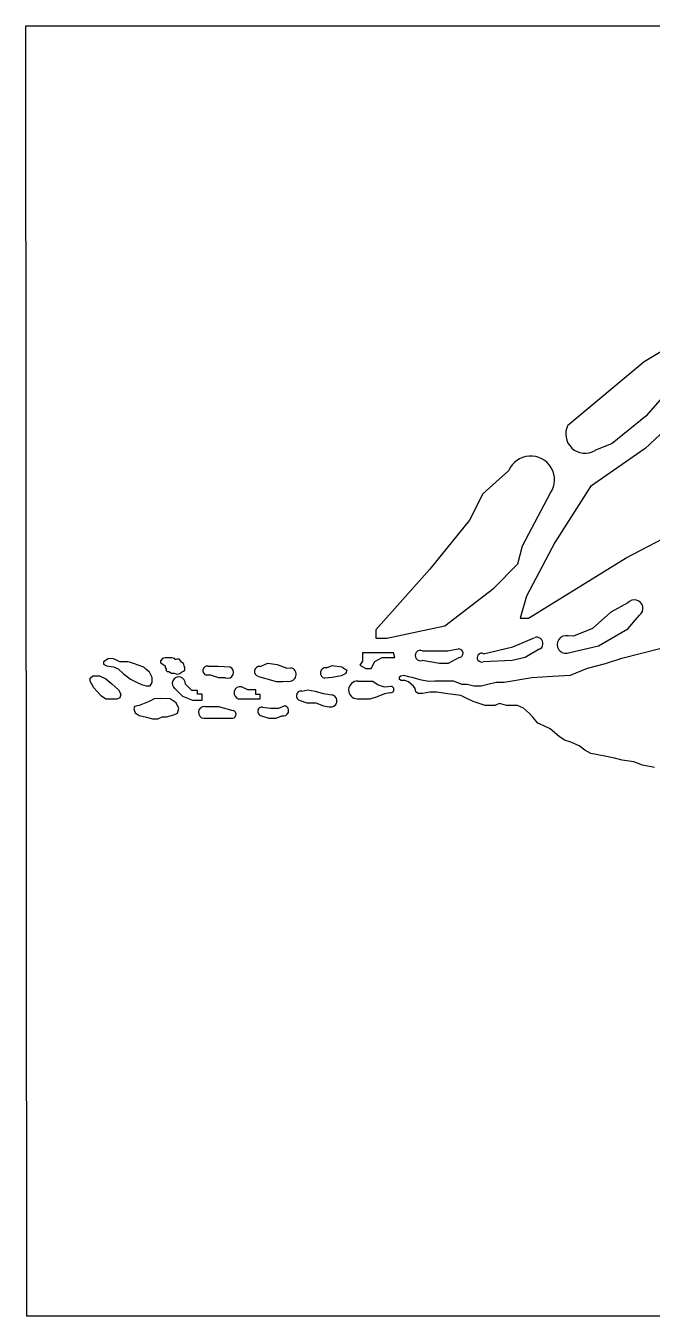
# Model space of a CAD drawing. Header units: inches. Extents: x 0.05 to 1.41, y 0.07 to 1.09.
# Drawn here: x 0.046 to 0.543, y 0.071 to 1.093 of the extents above; entities that cross this region are included whole.
import ezdxf

# ---------------------------------------------------------------- set-up
doc = ezdxf.new("R2010")
doc.units = ezdxf.units.IN
doc.header["$MEASUREMENT"] = 0
doc.layers.add('Cut', color=1, linetype='Continuous')

msp = doc.modelspace()

# ---------------------------------------------------------------- linework, layer by layer
at = {"layer": 'Cut'}
for points in [[(0.0465, 1.0928), (1.4092, 1.0928), (1.4092, 0.071), (0.0472, 0.071), (0.0465, 1.0928)], [(0.4759, 0.7767), (0.5362, 0.827), (0.5659, 0.8446), (0.589, 0.8635), (0.6098, 0.8669), (0.6138, 0.8635), (0.6007, 0.8446), (0.5767, 0.8212), (0.5602, 0.8095), (0.5376, 0.7836), (0.511, 0.7622), (0.4973, 0.7565)], [(0.6211, 0.8363), (0.5372, 0.7581), (0.4937, 0.7279), (0.4656, 0.6838), (0.443, 0.6412), (0.438, 0.6238), (0.4447, 0.6238), (0.5221, 0.6716), (0.5691, 0.696), (0.5977, 0.7108), (0.6311, 0.7762), (0.6531, 0.8191)], [(0.429, 0.7407), (0.4085, 0.7221), (0.3979, 0.7013), (0.3665, 0.6625), (0.3237, 0.6145), (0.3237, 0.608), (0.3325, 0.608), (0.3785, 0.6177), (0.4173, 0.6476), (0.4362, 0.6668), (0.4399, 0.681), (0.4622, 0.723)], [(0.5234, 0.6358), (0.5099, 0.6284), (0.4955, 0.6157), (0.4803, 0.6094), (0.476, 0.6097)], [(0.4763, 0.5962), (0.5001, 0.6019), (0.5234, 0.6152), (0.5326, 0.6261)], [(0.4091, 0.5956), (0.4324, 0.6011), (0.4493, 0.6083)], [(0.3377, 0.5963), (0.3206, 0.5963), (0.3132, 0.5963), (0.3132, 0.5898), (0.311, 0.5866), (0.3159, 0.584), (0.32, 0.584), (0.3229, 0.5895), (0.3289, 0.5925), (0.3345, 0.5925), (0.3388, 0.5925), (0.3377, 0.5963)], [(0.5444, 0.5054), (0.5349, 0.5074), (0.5282, 0.51), (0.5188, 0.5114), (0.5128, 0.5128), (0.5037, 0.5148), (0.4941, 0.5166), (0.4893, 0.5192), (0.4849, 0.5226), (0.4782, 0.5256), (0.4733, 0.5272), (0.4689, 0.5301), (0.4619, 0.5361), (0.4569, 0.5385), (0.4522, 0.5407), (0.4481, 0.5453), (0.4454, 0.5483), (0.4407, 0.5526), (0.4359, 0.5546), (0.4272, 0.5546), (0.4217, 0.5563), (0.418, 0.5546), (0.4103, 0.5546), (0.4057, 0.5562), (0.4009, 0.5579), (0.3958, 0.5602), (0.3911, 0.5624), (0.3808, 0.5638), (0.3717, 0.5651), (0.3664, 0.5651), (0.3606, 0.5641), (0.3574, 0.5641), (0.3555, 0.5654), (0.3549, 0.568), (0.3537, 0.5699), (0.3518, 0.5716), (0.3496, 0.5733), (0.3468, 0.5745), (0.3438, 0.5745), (0.3424, 0.5753), (0.3424, 0.5762), (0.3424, 0.5772), (0.3435, 0.5781), (0.346, 0.5785), (0.3494, 0.5777), (0.3522, 0.5771), (0.3587, 0.5751), (0.3654, 0.5739), (0.3704, 0.5741), (0.3773, 0.5741), (0.3814, 0.5741), (0.3851, 0.5741), (0.3918, 0.5714), (0.396, 0.5714), (0.4014, 0.5701), (0.4073, 0.5701), (0.4124, 0.5714), (0.419, 0.5731), (0.4253, 0.5731), (0.4473, 0.5767), (0.4638, 0.5778), (0.4779, 0.5787), (0.4915, 0.5842), (0.5056, 0.5878), (0.5187, 0.5922), (0.5498, 0.6001)], [(0.3606, 0.5978), (0.3683, 0.5978), (0.3809, 0.5978), (0.389, 0.5995)], [(0.453, 0.5991), (0.4421, 0.5925), (0.4318, 0.5902), (0.4088, 0.5893)], [(0.1118, 0.5915), (0.108, 0.5893), (0.108, 0.5873), (0.1103, 0.5859), (0.1159, 0.5851), (0.1196, 0.5836), (0.1235, 0.5799), (0.1295, 0.5755), (0.1343, 0.5731), (0.1381, 0.5712), (0.1419, 0.5701), (0.1451, 0.5701), (0.1465, 0.5727), (0.1465, 0.5768), (0.1444, 0.581), (0.1417, 0.5835), (0.1401, 0.585), (0.1354, 0.5866), (0.1327, 0.5875), (0.1294, 0.5886), (0.1272, 0.5893), (0.1209, 0.5893), (0.1173, 0.591), (0.1153, 0.5919), (0.1118, 0.5915)], [(0.1548, 0.5919), (0.1533, 0.5901), (0.1533, 0.5886), (0.1553, 0.5872), (0.157, 0.586), (0.157, 0.5848), (0.1577, 0.5834), (0.1577, 0.5824), (0.1586, 0.5816), (0.1598, 0.5816), (0.1607, 0.581), (0.1618, 0.5802), (0.163, 0.5802), (0.1641, 0.5802), (0.1663, 0.5795), (0.1684, 0.58), (0.1699, 0.581), (0.1713, 0.5818), (0.1724, 0.5825), (0.1724, 0.5845), (0.1719, 0.5861), (0.1716, 0.5872), (0.1713, 0.588), (0.1699, 0.5889), (0.1685, 0.5907), (0.1681, 0.5912), (0.166, 0.5912), (0.1654, 0.5911), (0.1648, 0.5911), (0.1642, 0.5917), (0.1625, 0.5923), (0.1604, 0.5923), (0.1595, 0.5923), (0.1574, 0.5923), (0.1566, 0.5923), (0.1548, 0.5919), (0.1548, 0.5919)], [(0.1909, 0.5857), (0.1988, 0.5857), (0.2083, 0.5851)], [(0.2321, 0.5854), (0.2382, 0.5881), (0.2457, 0.5871), (0.2533, 0.5842), (0.2566, 0.5845)], [(0.2846, 0.5845), (0.2893, 0.5863), (0.2967, 0.5853), (0.3009, 0.5826), (0.2999, 0.5799), (0.2964, 0.5782), (0.2891, 0.5768), (0.2834, 0.5763)], [(0.3898, 0.5926), (0.3811, 0.5879), (0.3741, 0.5879), (0.3604, 0.5903)], [(0.0995, 0.5781), (0.1048, 0.578), (0.1099, 0.5756), (0.1147, 0.5719), (0.1198, 0.567), (0.1219, 0.5636), (0.121, 0.5607), (0.1187, 0.5596), (0.115, 0.5596), (0.1098, 0.5596), (0.1064, 0.562), (0.1028, 0.5659), (0.1003, 0.5687), (0.0988, 0.5715), (0.0976, 0.5738), (0.0974, 0.5762), (0.0995, 0.5781)], [(0.2047, 0.5766), (0.1994, 0.5766), (0.1929, 0.5786), (0.1897, 0.5786)], [(0.2307, 0.5777), (0.2422, 0.5743), (0.2447, 0.5736), (0.2502, 0.5736), (0.2539, 0.5739)], [(0.3096, 0.5739), (0.3149, 0.5739), (0.3214, 0.5739), (0.3257, 0.5709), (0.3303, 0.5693), (0.3361, 0.5698)], [(0.1647, 0.5677), (0.1706, 0.5621), (0.1785, 0.5589), (0.1862, 0.5589), (0.1862, 0.5636), (0.1862, 0.5636), (0.1862, 0.5636), (0.1862, 0.5636), (0.1826, 0.5636), (0.1826, 0.5666), (0.1779, 0.5666), (0.1779, 0.5666), (0.1729, 0.5716)], [(0.2153, 0.5598), (0.2253, 0.5598), (0.2321, 0.5598), (0.2321, 0.5633), (0.2321, 0.5633), (0.2286, 0.5633), (0.2286, 0.5669), (0.2224, 0.5669), (0.2174, 0.5695)], [(0.2651, 0.566), (0.2699, 0.567), (0.2758, 0.566), (0.2821, 0.5641), (0.2893, 0.563)], [(0.309, 0.5598), (0.3194, 0.5598), (0.325, 0.5618), (0.331, 0.564), (0.3349, 0.5648)], [(0.1325, 0.5538), (0.132, 0.5519), (0.133, 0.5488), (0.1364, 0.5467), (0.1422, 0.5454), (0.1469, 0.5441), (0.1512, 0.5441), (0.1546, 0.5456), (0.1579, 0.5456), (0.1638, 0.5473), (0.1667, 0.5485), (0.1677, 0.5522), (0.1655, 0.5568), (0.1608, 0.5598), (0.1532, 0.5602), (0.1481, 0.5599), (0.1442, 0.5579), (0.1364, 0.5547), (0.1325, 0.5538)], [(0.1882, 0.5539), (0.1991, 0.5539), (0.2106, 0.5507)], [(0.2339, 0.5533), (0.2403, 0.5525), (0.2469, 0.5525), (0.2519, 0.5545)], [(0.2639, 0.5586), (0.2691, 0.5567), (0.2763, 0.5567), (0.2822, 0.5543), (0.2869, 0.5536)], [(0.1876, 0.5445), (0.1962, 0.5445), (0.2091, 0.5445)], [(0.2333, 0.5465), (0.2389, 0.5446), (0.2448, 0.5446), (0.2492, 0.5465)]]:
    msp.add_lwpolyline(points, dxfattribs=at)
for centre, radius, start, end in [((0.4895, 0.7696), 0.0153, 152.2641, 300.9044), ((0.4464, 0.7333), 0.0189, 326.7506, 157.0267), ((0.5286, 0.6315), 0.00676, 306.0475, 140.5107), ((0.4512, 0.6037), 0.00496, 292.1199, 112.1199), ((0.4744, 0.6029), 0.00698, 76.4701, 285.9687), ((0.359, 0.5941), 0.00407, 66.9612, 290.3095), ((0.3894, 0.596), 0.00344, 276.0119, 96.0119), ((0.4075, 0.5925), 0.00349, 62.4542, 292.3384), ((0.1903, 0.5822), 0.00358, 80.5327, 260.5327), ((0.2065, 0.5808), 0.00462, 247.5097, 67.5097), ((0.2314, 0.5816), 0.0039, 79.1088, 259.1088), ((0.2552, 0.5792), 0.00546, 255.9565, 75.9565), ((0.284, 0.5804), 0.00416, 81.8656, 261.8656), ((0.1677, 0.572), 0.00524, 355.1614, 234.6246), ((0.3093, 0.5669), 0.00707, 87.6128, 267.6128), ((0.2164, 0.5646), 0.00497, 78.0176, 258.0176), ((0.2645, 0.5623), 0.00373, 80.9049, 260.9049), ((0.2881, 0.5583), 0.00486, 255.9565, 75.9565), ((0.3355, 0.5673), 0.00257, 256.7526, 76.7526), ((0.1879, 0.5492), 0.00472, 86.4218, 266.4218), ((0.2336, 0.5499), 0.0034, 85.0276, 265.0276), ((0.2505, 0.5505), 0.00419, 251.5558, 71.5558), ((0.2099, 0.5476), 0.00318, 256.6006, 76.6006)]:
    msp.add_arc(centre, radius, start, end, dxfattribs=at)

doc.saveas('drawing.dxf')
